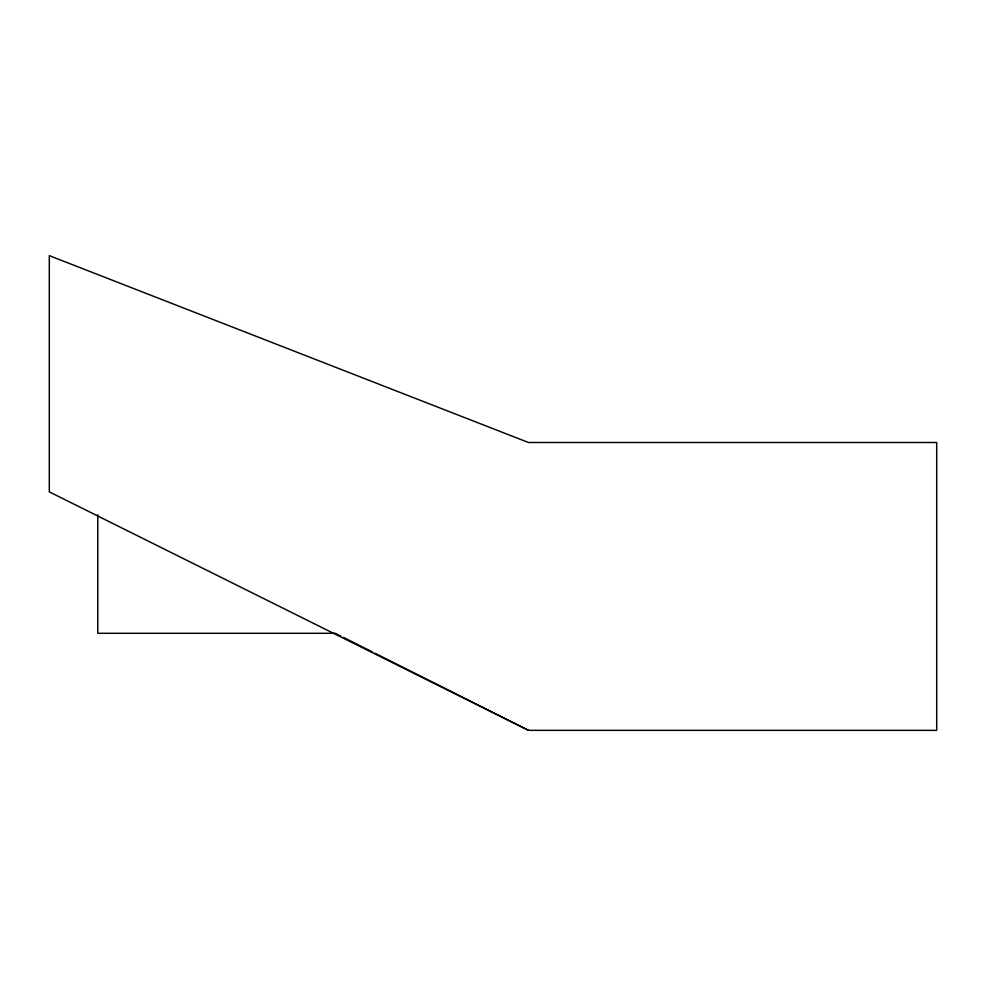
<?xml version="1.0" encoding="UTF-8"?>
<svg xmlns="http://www.w3.org/2000/svg" width="986" height="986" viewBox="0 0 986 986"><rect width="100%" height="100%" fill="white"/><g stroke="black" fill="none" stroke-linecap="round" stroke-linejoin="round"><path stroke-width="1.48" d="M528.496 730.355L936.7 730.355L936.7 442.504L528.496 442.504L49.3 255.645L49.3 491.866L528.496 730.355L374.926 653.262M340.651 636.044L335.166 633.295L97.787 633.295L97.787 514.815M343.399 637.424L372.19 651.882"/></g></svg>
